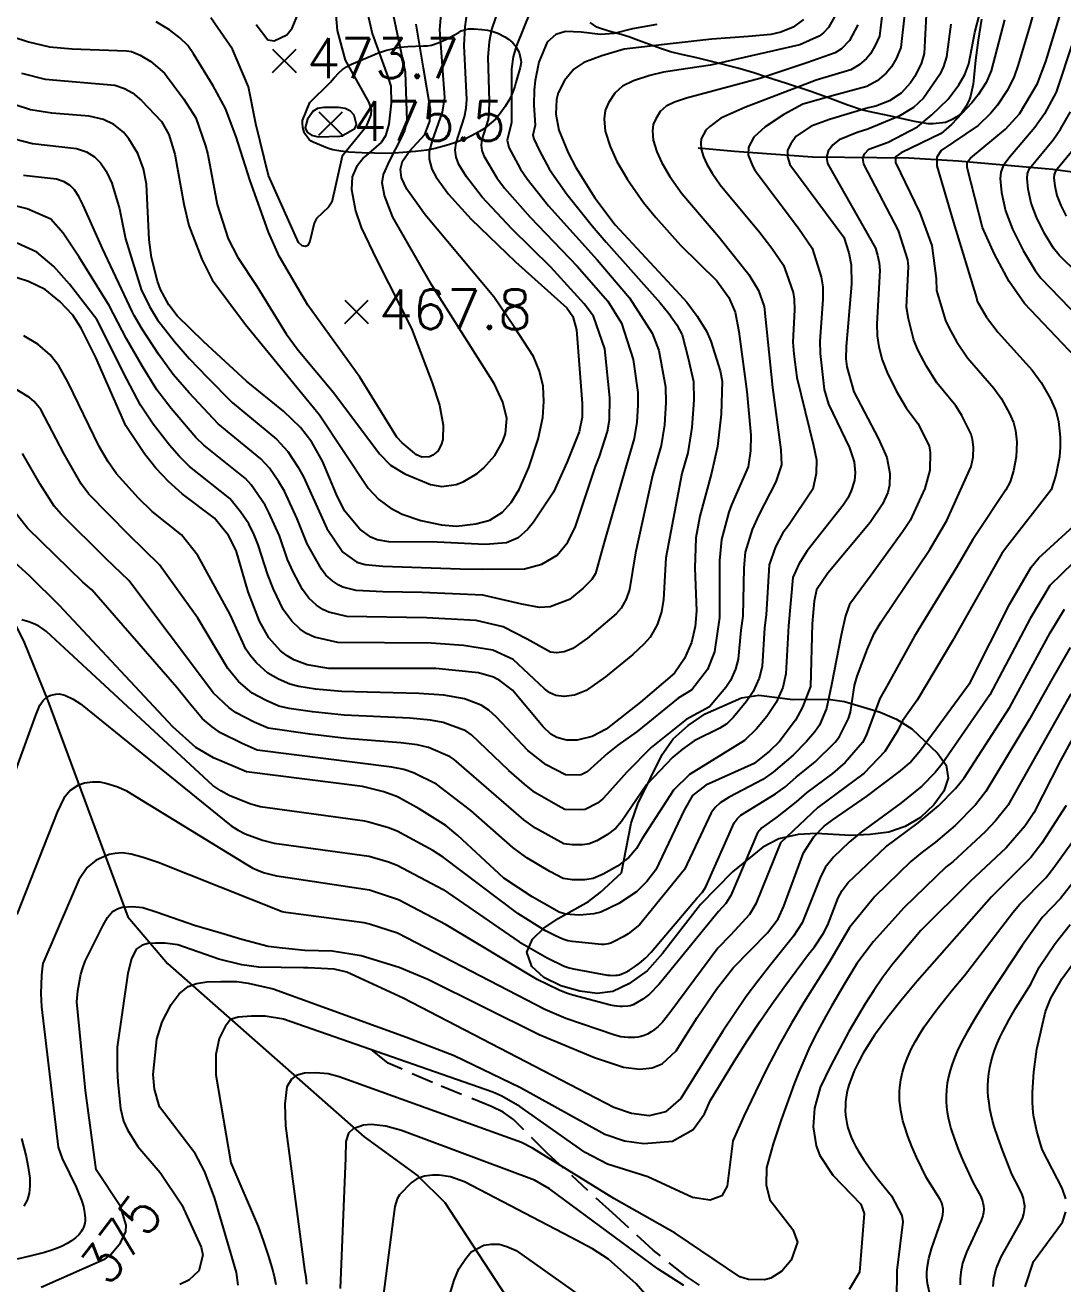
# Model space of a CAD drawing. Extents: x 197794 to 200030, y 561152 to 563931.
# Drawn here: x 199004.7 to 199239.7, y 562181.1 to 562466.2 of the extents above; entities that cross this region are included whole.
import ezdxf
from ezdxf.enums import TextEntityAlignment as Align

# ---------------------------------------------------------------- set-up
doc = ezdxf.new("R2010")
doc.units = 0
doc.linetypes.add('5M2P5', pattern=[7.5, 5, -2.5])
for name, color, linetype in [('A0023119', 1, '5M2P5'), ('E0022112', 5, 'CONTINUOUS'), ('F0017111', 30, 'CONTINUOUS'), ('F0017114', 7, 'CONTINUOUS'), ('F0017131', 7, 'CONTINUOUS'), ('F0027132', 7, 'CONTINUOUS'), ('F0027217', 7, 'CONTINUOUS'), ('G0037213', 32, 'CONTINUOUS')]:
    doc.layers.add(name, color=color, linetype=linetype)
doc.styles.add('HIST', font='romans.shx', dxfattribs={"bigfont": 'ngsw.shx'})
doc.styles.add('NGSW', font='romans.shx', dxfattribs={"bigfont": 'ngsw.shx'})

# ---------------------------------------------------------------- blocks, each defined once
blk = doc.blocks.new('F0027217')
at = {"layer": 'F0027217'}
for p, q in [((-2.652, 2.652), (2.652, -2.652)), ((-2.652, -2.652), (2.652, 2.652))]:
    blk.add_line(p, q, dxfattribs=at)

msp = doc.modelspace()

# ---------------------------------------------------------------- linework, layer by layer
at = {"layer": 'A0023119'}
msp.add_lwpolyline([(199157.391, 562180.836), (199154.438, 562182.774), (199146.934, 562188.76), (199137.69, 562197.187), (199122.92, 562210.741), (199115.279, 562218.353), (199112.957, 562219.996), (199110.47, 562221.184), (199096.945, 562226.702), (199086.903, 562231.123), (199082.958, 562234.334)], dxfattribs=at)
at = {"layer": 'E0022112', "flags": 128}
for points in [[(198913.875, 562477.915), (198940.202, 562442.13), (198947.184, 562430.965), (198970.016, 562396.135), (198977.484, 562379.091), (199004.337, 562326.732), (199009.855, 562313.134), (199027.971, 562264.219), (199036.947, 562253.645), (199081.504, 562214.42), (199093.631, 562205.582), (199099.761, 562199.563), (199119.983, 562168.593), (199143.606, 562129.369)], [(199248, 562432.01), (199237.45, 562433.45), (199216, 562435.36), (199204.8, 562436.01), (199182.99, 562436.25), (199165.31, 562437.51), (199157.11, 562438.33)]]:
    msp.add_lwpolyline(points, dxfattribs=at)
at = {"layer": 'F0017111'}
for points, elevation in [([(199236.42, 562481.17), (199232.23, 562465.99), (199229.6, 562457.17), (199228.56, 562454.28), (199227.09, 562451.34), (199224.88, 562448.03), (199223.27, 562446.12), (199220.53, 562443.43), (199212.17, 562437.77), (199211.18, 562436.24), (199211.18, 562434.27), (199214.94, 562421.48), (199220.14, 562404.43), (199220.32, 562403.69), (199222.43, 562400.05), (199225.05, 562396.54), (199232.71, 562388), (199234.78, 562385.24), (199236.88, 562381.51), (199238.1, 562378.81), (199238.7, 562376.44), (199239.08, 562372.85), (199239.09, 562370.63), (199238.91, 562368.44), (199238.13, 562364.23), (199237.07, 562360.9), (199226.7, 562347.65), (199225.87, 562346.54), (199214.71, 562326.75), (199206.71, 562313.31), (199203.41, 562308.61), (199202.31, 562306.46), (199199.38, 562301.68), (199194.73, 562296.8), (199184.21, 562288.98), (199175.72, 562281.02), (199170.17, 562267.15), (199168.71, 562264.75), (199164.44, 562260.06), (199161.548, 562257.175), (199150.72, 562242.539), (199149.068, 562240.367), (199148.081, 562239.433), (199147.233, 562238.736), (199146.447, 562238.17), (199145.662, 562237.708), (199144.878, 562237.355), (199144.147, 562237.122), (199143.474, 562236.996), (199142.783, 562236.933), (199142.028, 562236.904), (199141.233, 562236.917), (199140.431, 562236.98), (199139.577, 562237.106), (199138.257, 562237.428), (199127.175, 562241.204), (199122.426, 562243.286), (199089.049, 562260.545), (199082.73, 562262.591), (199081.501, 562262.89), (199063.761, 562265.209), (199062.9, 562265.395), (199034.837, 562276.552), (199031.441, 562277.643), (199028.712, 562278.431), (199026.711, 562278.734), (199025.135, 562278.613), (199023.74, 562278.37), (199020.768, 562277.098), (199018.767, 562275.401), (199016.887, 562272.613), (199015.007, 562268.25), (199008.745, 562253.637), (199008.554, 562252.545), (199008.401, 562250.949), (199008.259, 562246.884), (199008.459, 562243.838), (199012.224, 562212.066), (199013.092, 562209.499), (199014.782, 562206.111), (199016.238, 562203.033), (199016.892, 562201.526), (199017.455, 562200.06), (199017.899, 562198.647), (199018.192, 562197.3), (199018.273, 562196.655), (199018.306, 562196.032), (199018.286, 562195.433), (199018.209, 562194.858), (199018.094, 562194.377), (199017.935, 562193.916), (199017.733, 562193.473), (199017.489, 562193.049), (199017.205, 562192.643), (199016.883, 562192.254), (199016.128, 562191.525), (199015.235, 562190.856), (199014.217, 562190.243), (199013.084, 562189.681), (199011.848, 562189.165), (199010.52, 562188.688), (199009.113, 562188.248), (199006.103, 562187.453), (199002.91, 562186.739)], 380), ([(199113.05, 562473.17), (199110.34, 562465.2), (199109.79, 562462.41), (199109.49, 562458.91), (199109.8, 562448.93), (199109.74, 562446.55), (199109.55, 562444.78), (199108.15, 562440.23), (199107.95, 562438.98), (199108.13, 562437.76), (199108.61, 562436.54), (199111.56, 562431.6), (199113.29, 562429.28), (199119.07, 562422.64), (199129.75, 562411.57), (199136.63, 562403.64), (199139.79, 562398.65), (199142.39, 562390.42), (199143.43, 562382.99), (199143.48, 562380.11), (199143.26, 562376.22), (199142.63, 562372.54), (199140.8, 562366.34), (199135.87, 562349.32), (199133.84, 562342), (199133.07, 562340.61), (199131.07, 562338.64), (199127.99, 562336.09), (199123.58, 562334.42), (199121.15, 562334.31), (199117.15, 562335.05), (199108.32, 562337.07), (199094.59, 562337.67), (199085.68, 562337.83), (199079.64, 562338.15), (199076.64, 562338.89), (199075.74, 562339.31), (199074.37, 562340.26), (199072.78, 562341.61), (199071.83, 562342.95), (199068.59, 562348.67), (199066.35, 562354.38), (199063.43, 562360.66), (199062.17, 562362.77), (199060.03, 562365.83), (199058.11, 562367.95), (199048.4, 562375.89), (199041.84, 562382.9), (199038.24, 562387.07), (199034.93, 562391.69), (199031.19, 562397.3), (199029.41, 562400.42), (199028.97, 562401.31), (199022.2, 562415.61), (199017.88, 562425.36), (199016.9, 562427.39), (199015.92, 562428.85), (199014.89, 562429.84), (199013.53, 562430.69), (199011.85, 562431.25), (199004.36, 562432.11)], 440), ([(199119.24, 562469.58), (199115.87, 562461.34), (199115.24, 562459.01), (199114.85, 562456.26), (199114.86, 562444.13), (199113.83, 562440.11), (199114.27, 562438.48), (199116.91, 562433.56), (199118.37, 562431.38), (199123.22, 562425.25), (199134.21, 562413.04), (199141.53, 562404.41), (199146.7, 562396.4), (199148.22, 562392.47), (199149.74, 562384.23), (199149.8, 562380.68), (199149.48, 562375.62), (199148.7, 562370.94), (199146.81, 562364.17), (199142.91, 562346.65), (199141.56, 562338.37), (199140.83, 562336.18), (199139.67, 562334.1), (199138.58, 562332.87), (199132.05, 562327.33), (199128.77, 562325), (199126.8, 562324.25), (199125.04, 562324), (199123.65, 562324.19), (199118.41, 562327.15), (199112.93, 562329.89), (199106.88, 562331.32), (199095.62, 562331.94), (199077.59, 562332.25), (199073.45, 562333.22), (199072.1, 562333.85), (199070.67, 562334.82), (199068.93, 562336.39), (199067.5, 562338.4), (199065.42, 562342.36), (199064.13, 562345.17), (199062.33, 562350.54), (199059.93, 562355.82), (199059.09, 562357.47), (199055.88, 562362.06), (199054.6, 562363.47), (199045.17, 562371.06), (199043.39, 562372.81), (199037.77, 562379.36), (199034.55, 562383.57), (199031.32, 562388.84), (199027.7, 562395.16), (199023.74, 562402.68), (199016.92, 562413.64), (199013.3, 562419.02), (199010.57, 562422.24), (199005.19, 562424.58), (198993.46, 562427.4)], 435), ([(198998.789, 562287.045), (199007.124, 562309.896), (199008.061, 562312.194), (199008.784, 562313.215), (199009.721, 562314.066), (199010.573, 562314.448), (199011.68, 562314.661), (199012.446, 562314.704), (199013.681, 562314.406), (199015.596, 562313.555), (199017.257, 562312.449), (199051.356, 562284.845), (199052.973, 562283.83), (199054.538, 562283.074), (199058.473, 562281.574), (199061.087, 562280.953), (199082.621, 562277.989), (199087.027, 562276.693), (199088.926, 562275.955), (199099.391, 562270.418), (199116.585, 562258.581), (199122.911, 562254.933), (199126.764, 562253.108), (199127.89, 562252.72), (199128.858, 562252.475), (199136.594, 562251.049), (199137.079, 562251), (199137.545, 562250.979), (199138.454, 562251.007), (199138.869, 562251.05), (199139.297, 562251.133), (199139.839, 562251.309), (199140.585, 562251.643), (199141.565, 562252.188), (199142.69, 562252.905), (199143.82, 562253.728), (199145.233, 562254.972), (199146.452, 562256.205), (199156.92, 562268.529), (199158.1, 562269.84), (199158.83, 562271.04), (199165.3, 562285.54), (199165.96, 562286.46), (199166.79, 562287.23), (199174.63, 562292.08), (199176.71, 562293.61), (199179.28, 562295.88), (199183.64, 562299.32), (199188.12, 562303.78), (199189.14, 562305.09), (199191.14, 562309.13), (199191.6, 562310.61), (199192.54, 562316.64), (199193.15, 562318.72), (199195.48, 562324.92), (199196.94, 562328.43), (199198.57, 562331.02), (199209.55, 562347.41), (199213.39, 562353.99), (199218.96, 562366.25), (199219.35, 562368.35), (199219.44, 562370.56), (199219.25, 562372.35), (199218.95, 562373.54), (199216.83, 562377.8), (199215.46, 562379.97), (199211.16, 562385.17), (199208.8, 562388.93), (199206.89, 562392.51), (199205.94, 562394.82), (199204.71, 562399.67), (199204.32, 562402.29), (199204.75, 562411.54), (199204.55, 562413.02), (199202.47, 562419.65), (199194.64, 562434.71), (199194.42, 562436.02), (199194.75, 562437.01), (199195.73, 562438.1), (199200.11, 562439.65), (199206.76, 562443.16), (199210, 562445.83), (199213.73, 562449.38), (199216.17, 562452.67), (199217.5, 562454.96), (199218.39, 562457.42), (199219.76, 562464.51), (199220.86, 562468.85)], 390), ([(199000, 562441.02), (199006.35, 562439.35), (199016.34, 562438.21), (199018.58, 562437.47), (199020.39, 562436.32), (199021.76, 562435.01), (199023.06, 562433.06), (199024.38, 562430.35), (199026.11, 562424.6), (199027.48, 562417.76), (199031.02, 562406.33), (199032.86, 562402.48), (199034.69, 562399.43), (199038.54, 562394.53), (199041.93, 562390.56), (199045.92, 562386.45), (199051.63, 562380.73), (199061.62, 562372.42), (199064.18, 562369.61), (199066.49, 562366.17), (199067.78, 562363.85), (199073.04, 562352.17), (199076.63, 562346.83), (199079.83, 562344.56), (199081.68, 562344.04), (199085.71, 562343.62), (199103.26, 562343.06), (199108.2, 562343), (199117.78, 562343.06), (199121.68, 562344.11), (199125.16, 562346.11), (199127.58, 562349.07), (199129.37, 562352.65), (199133.88, 562366.25), (199134.79, 562368.51), (199136.56, 562374.15), (199137.04, 562376.81), (199137.13, 562381.75), (199135.95, 562392.88), (199133.39, 562400.23), (199131.31, 562403.06), (199123.78, 562411.33), (199114.91, 562420.02), (199108.22, 562427.18), (199104.66, 562431.83), (199102.95, 562434.59), (199102.31, 562436.23), (199102.08, 562437.84), (199102.34, 562439.52), (199104.23, 562445.43), (199104.58, 562447.34), (199104.75, 562449.35), (199104.13, 562461.55), (199104.34, 562465.81), (199104.81, 562469.07)], 445), ([(199203.9, 562469.14), (199203.03, 562461.12), (199202.01, 562458.71), (199200.9, 562456.72), (199199.68, 562455.25), (199197.67, 562453.52), (199195.28, 562452.24), (199187.72, 562450.26), (199180.84, 562448.23), (199176.52, 562445.92), (199172.27, 562443.17), (199169.74, 562440.78), (199168.54, 562438.55), (199168.47, 562436.69), (199169.48, 562434.13), (199169.91, 562433.32), (199179.83, 562420.21), (199182.94, 562415.63), (199184.97, 562409.19), (199185.33, 562406.9), (199185.32, 562404.02), (199184.68, 562394.58), (199184.7, 562391.82), (199185.64, 562383.65), (199186.61, 562380.35), (199191.41, 562370.44), (199192.42, 562367.3), (199192.67, 562364.78), (199192.5, 562363.07), (199191.72, 562360.74), (199190.97, 562359.07), (199189.98, 562357.43), (199181.82, 562347.1), (199179.9, 562344.09), (199178.54, 562341.11), (199177.54, 562330.13), (199177, 562319.25), (199176.29, 562316.15), (199174.77, 562312.75), (199172.64, 562309.61), (199170.29, 562306.78), (199167.58, 562304.15), (199165.44, 562302.83), (199155.15, 562296.51), (199151.55, 562292.91), (199144.38, 562281.86), (199143.14, 562279.72), (199141.4, 562277.71), (199138.87, 562275.72), (199135.63, 562273.87), (199133.37, 562272.92), (199131.45, 562272.65), (199128.63, 562272.64), (199126.53, 562272.92), (199123.51, 562274.47), (199118.3, 562277.61), (199115.14, 562279.92), (199105.63, 562288.32), (199097.88, 562294.3), (199092.64, 562296.88), (199090.49, 562297.58), (199087.74, 562298.12), (199057.29, 562302.02), (199053.84, 562303.49), (199048.95, 562305.9), (199047.06, 562307.23), (199044.87, 562309.11), (199041.87, 562312.69), (199039.04, 562316.17), (199019.84, 562338.29), (199017.75, 562340.06), (199005.23, 562352.27), (199000.54, 562358.2)], 405), ([(199002.02, 562463.49), (199005.46, 562462.4), (199010.23, 562461.28), (199015.34, 562460.81), (199027.64, 562460.37), (199028.78, 562460.16), (199030.78, 562459.35), (199033.19, 562457.96), (199036.31, 562455.31), (199040.66, 562449.4), (199043.38, 562445.17), (199045.58, 562438.84), (199046.06, 562436.87), (199048.21, 562425.52), (199050.7, 562417.75), (199052.86, 562413.58), (199057.18, 562407.05), (199063.81, 562396.25), (199066.54, 562392.55), (199074.59, 562382.88), (199084.95, 562369.09), (199087.47, 562366.52), (199090.72, 562364.54), (199096.48, 562362.12), (199099.06, 562361.71), (199102.3, 562362.16), (199103.93, 562362.77), (199107.08, 562364.63), (199108.53, 562365.82), (199111.04, 562368.68), (199112.88, 562371.99), (199113.47, 562373.66), (199113.82, 562377.09), (199112.92, 562380.77), (199111.02, 562384.87), (199096.78, 562407.25), (199087.96, 562422.71), (199086.06, 562427.57), (199085.58, 562430.48), (199085.87, 562432.37), (199087.26, 562435.52), (199090.04, 562440.78), (199090.72, 562442.34), (199091.19, 562444.56), (199090.81, 562455.49), (199088.12, 562468.42)], 460), ([(199198.92, 562470.03), (199198.15, 562463.67), (199197.19, 562461.52), (199196.16, 562459.69), (199195.24, 562458.59), (199193.6, 562457.15), (199191.69, 562456.05), (199183.84, 562453.71), (199167.65, 562447.49), (199162.21, 562445.1), (199159.73, 562443.2), (199158.86, 562442.39), (199157.79, 562440.44), (199157.68, 562439.47), (199157.8, 562438.09), (199158.35, 562436.34), (199159.11, 562434.65), (199160.31, 562432.61), (199162.1, 562430.02), (199171.05, 562419.22), (199173.8, 562415.62), (199176.43, 562411.78), (199177.15, 562409.93), (199178.59, 562405.59), (199178.87, 562404.11), (199178.96, 562401.73), (199178.58, 562394.37), (199178.79, 562391.67), (199179.46, 562386.4), (199183.2, 562370.97), (199183.93, 562367.71), (199183.84, 562364.63), (199183.11, 562361.09), (199177.6, 562352.86), (199176.32, 562351.2), (199174.63, 562348.02), (199173.16, 562343.96), (199172.54, 562332.6), (199172.16, 562329.65), (199171.59, 562320.92), (199170.92, 562318.25), (199169.59, 562315.25), (199167.99, 562312.89), (199165.12, 562309.47), (199163.61, 562307.98), (199162.01, 562306.98), (199156.22, 562304.07), (199153.57, 562302.19), (199151.41, 562300.43), (199145.38, 562294.11), (199139.79, 562285.85), (199138.48, 562284.34), (199136.58, 562282.85), (199134.16, 562281.46), (199132.46, 562280.75), (199131.02, 562280.55), (199128.59, 562280.54), (199126.72, 562280.75), (199120.27, 562284.35), (199117.65, 562286.17), (199101.83, 562299.88), (199100.97, 562300.46), (199096.02, 562302.57), (199093.5, 562303.18), (199089.77, 562303.68), (199077.44, 562304.62), (199069.21, 562305.58), (199059.73, 562306.98), (199056.59, 562308.35), (199052.53, 562310.41), (199050.89, 562311.6), (199047.3, 562314.99), (199046.46, 562316.06), (199028.17, 562340.4), (199022.99, 562345.39), (199012.89, 562355.39), (199011.33, 562357.27), (199008.15, 562362.2), (199004.13, 562369.13)], 410), ([(199188.38, 562468.75), (199186.66, 562465.64), (199185.48, 562464.41), (199184.52, 562463.66), (199180.1, 562461.68), (199159.93, 562457.08), (199154.74, 562456.35), (199149.3, 562455.48), (199146.14, 562454.79), (199142.49, 562453.58), (199139.95, 562452.37), (199138.21, 562450.75), (199136.81, 562448.58), (199136.08, 562446.85), (199135.86, 562444.92), (199136.09, 562442.14), (199137.2, 562438.66), (199138.71, 562435.27), (199141.13, 562431.19), (199144.7, 562426.02), (199147.55, 562422.57), (199153.12, 562416.37), (199161.35, 562408.27), (199164.07, 562404.47), (199165.52, 562401.2), (199166.34, 562396.76), (199168.12, 562383.21), (199169.06, 562373.33), (199168.96, 562369.8), (199168.42, 562366.17), (199164.66, 562357.5), (199164.09, 562355.9), (199162.4, 562349.66), (199161.95, 562344.93), (199161.92, 562332.04), (199160.79, 562324.26), (199159.22, 562320.23), (199155.69, 562315.63), (199152.58, 562313.77), (199143.31, 562306.18), (199138.94, 562303.08), (199136.64, 562301.3), (199132.01, 562297.11), (199130.64, 562296.41), (199130.16, 562296.34), (199127.08, 562296.42), (199122.68, 562298.65), (199118.58, 562301.92), (199111.42, 562309.49), (199109.73, 562311.05), (199108, 562312.21), (199104.18, 562313.63), (199099.51, 562314.4), (199093.83, 562314.8), (199076.42, 562315.25), (199070.43, 562315.77), (199066.67, 562316.39), (199064.63, 562316.91), (199062.07, 562318.07), (199059.7, 562319.43), (199057.13, 562321.74), (199055.74, 562323.33), (199054.72, 562324.88), (199051.18, 562332.68), (199043.83, 562346.07), (199040.15, 562350.72), (199033.48, 562356.06), (199030.42, 562359.07), (199025.44, 562364.52), (199023.51, 562367.27), (199021.49, 562370.76), (199014.43, 562385.22), (199012.35, 562389.05), (199010.41, 562391.47), (199007.58, 562393.89), (199004.43, 562395.79)], 420), ([(199081.85, 562470.55), (199083.26, 562464.28), (199086.84, 562454.45), (199087.51, 562452.37), (199087.61, 562448.48), (199087.08, 562443.77), (199086.34, 562441.06), (199085.37, 562439.58), (199081.44, 562436.17), (199079.73, 562434.11), (199078.75, 562431.79), (199078.61, 562428.93), (199079.52, 562424.08), (199080.84, 562420.32), (199084.32, 562412.94), (199092.17, 562397.45), (199096.92, 562385.17), (199098.55, 562380.1), (199099.38, 562375.57), (199099.29, 562372.36), (199098.95, 562371.15), (199098.17, 562369.72), (199097.07, 562368.81), (199096.25, 562368.44), (199094.51, 562368.36), (199093.37, 562368.89), (199090.08, 562371.55), (199088.91, 562372.86), (199080.54, 562386.45), (199068.73, 562402.76), (199062.26, 562413.82), (199059.81, 562419.26), (199055.58, 562431.16), (199052.49, 562440.84), (199050.08, 562447.32), (199047.29, 562452.43), (199042.86, 562459.7), (199041.53, 562461.57), (199039.74, 562463.29), (199037.39, 562465.09), (199034.36, 562466.9)], 465), ([(199074.87, 562471.05), (199075.41, 562464.96), (199077.21, 562458.21), (199082.56, 562448.64), (199083.08, 562446.95), (199083.03, 562445.85), (199081.89, 562443.02), (199076.51, 562436.49), (199074.16, 562426.04), (199073.4, 562424.97), (199070.71, 562422.41), (199070.2, 562421.29), (199069.21, 562417.21), (199068.72, 562416.29), (199068.22, 562416.05), (199067.41, 562416.19), (199066.65, 562416.97), (199059.8, 562432.09), (199056.98, 562443.82), (199055.26, 562452.19), (199051.68, 562460.73), (199048.3, 562465.59), (199046.75, 562467.82)], 470), ([(199193.27, 562466.21), (199191.41, 562462.66), (199189.54, 562460.78), (199188.1, 562459.86), (199181.72, 562457.61), (199171.08, 562454.06), (199154.48, 562449.6), (199151.74, 562448.69), (199149.84, 562447.78), (199148.54, 562446.57), (199147.49, 562444.94), (199146.94, 562443.64), (199146.77, 562442.2), (199146.94, 562440.11), (199147.77, 562437.5), (199148.91, 562434.96), (199150.72, 562431.9), (199153.4, 562428.02), (199161.82, 562418.25), (199168.6, 562409.72), (199170.78, 562406.1), (199172.05, 562402.47), (199173.98, 562384.14), (199175.86, 562369.98), (199175.95, 562366.62), (199174.68, 562362.73), (199170.82, 562355.29), (199169.36, 562351.96), (199167.78, 562346.81), (199167.44, 562343.26), (199167.23, 562332.32), (199166.78, 562329.17), (199166.19, 562322.59), (199165.55, 562320.35), (199164.4, 562317.74), (199163.34, 562316.17), (199159.65, 562311.8), (199154.4, 562308.92), (199146.45, 562302.56), (199140.93, 562297.02), (199136.43, 562291.98), (199135.56, 562290.98), (199134.3, 562289.98), (199131.55, 562288.58), (199130.59, 562288.45), (199126.9, 562288.58), (199125.39, 562289.36), (199120.16, 562292.41), (199117.81, 562294.29), (199114.26, 562297.38), (199105.78, 562305.46), (199104.48, 562306.34), (199099.39, 562308.27), (199096.5, 562308.79), (199091.8, 562309.24), (199076.93, 562309.94), (199069.82, 562310.68), (199064.54, 562311.45), (199062.18, 562311.95), (199059.33, 562313.21), (199056.12, 562314.92), (199053.05, 562317.53), (199050.59, 562320.47), (199043.8, 562331.9), (199035.16, 562343.98), (199028.23, 562350.73), (199019.17, 562359.96), (199017.42, 562362.27), (199013.47, 562369.19), (199008.24, 562379.09), (199006.78, 562380.9), (199005.71, 562381.86), (199001.5, 562384.39)], 415), ([(199226.5, 562467.35), (199223.48, 562455.85), (199222.29, 562453.15), (199220.53, 562450.35), (199219.09, 562448.56), (199214.47, 562443.69), (199212.17, 562441.61), (199203.07, 562437.23), (199201.76, 562436.35), (199201.76, 562435.04), (199207.34, 562423.65), (199210, 562416.27), (199211.02, 562408.77), (199211.08, 562406.04), (199213.13, 562399.26), (199213.91, 562397.51), (199215.61, 562394.49), (199218.1, 562390.85), (199224.08, 562383.98), (199225.81, 562381.52), (199227.61, 562378.2), (199228.52, 562376.17), (199228.98, 562374.39), (199229.26, 562371.71), (199229.13, 562368.4), (199228.55, 562365.24), (199227.76, 562362.74), (199226.79, 562360.9), (199220.05, 562350.82), (199219.27, 562349.65), (199215.6, 562343.31), (199206.1, 562327.81), (199199.48, 562315.8), (199198.28, 562313.67), (199195.18, 562305.29), (199194.3, 562303.73), (199190.37, 562299.18), (199187.52, 562296.73), (199181.74, 562292.43), (199179.29, 562290.25), (199174.99, 562286.92), (199171.5, 562284.41), (199170.51, 562283.28), (199164.5, 562269.09), (199163.4, 562267.29), (199161.72, 562265.466), (199149.351, 562250.287), (199148.245, 562248.976), (199146.061, 562246.749), (199144.572, 562245.625), (199143.295, 562244.809), (199142.374, 562244.348), (199141.709, 562244.125), (199141.155, 562244.021), (199139.998, 562243.944), (199139.368, 562243.95), (199138.734, 562243.994), (199138.083, 562244.076), (199137.292, 562244.232), (199128.732, 562246.478), (199127.279, 562246.947), (199125.656, 562247.624), (199120.691, 562250.073), (199100.038, 562262.4), (199089.243, 562268.094), (199082.675, 562270.29), (199061.735, 562273.443), (199058.681, 562274.198), (199057.299, 562274.703), (199056.32, 562275.164), (199055.243, 562275.879), (199027.721, 562292.727), (199025.505, 562293.666), (199023.021, 562294.472), (199021.745, 562294.74), (199019.999, 562294.74), (199018.187, 562294.539), (199016.642, 562294.002), (199014.897, 562292.861), (199013.487, 562291.117), (199011.942, 562287.963), (199002.867, 562264.774)], 385), ([(199147.77, 562466.29), (199142.24, 562465.3), (199138.11, 562464.29), (199135.02, 562464.03), (199130.62, 562464.56), (199127.09, 562464.74), (199124.89, 562464.03), (199122.95, 562462.27), (199121.01, 562457.77), (199120.2, 562453.61), (199120.01, 562451.53), (199119.9, 562448.07), (199120.18, 562443.48), (199119.71, 562441.24), (199119.92, 562440.43), (199121.13, 562437.82), (199123.44, 562433.48), (199127.38, 562427.87), (199133.12, 562420.69), (199136.26, 562417), (199148.54, 562403.27), (199150.47, 562400.9), (199152.26, 562398.28), (199153.5, 562396.02), (199154.88, 562390.75), (199156.04, 562385.47), (199156.13, 562381.25), (199155.7, 562375.02), (199154.77, 562369.33), (199153.44, 562364.63), (199149.81, 562345.54), (199149.26, 562336.13), (199148.79, 562333.28), (199147.82, 562330.37), (199146.28, 562327.6), (199144.82, 562325.95), (199142.29, 562323.64), (199136.12, 562318.56), (199131.74, 562315.46), (199129.11, 562314.46), (199126.77, 562314.12), (199124.91, 562314.38), (199123.5, 562314.93), (199122.29, 562315.88), (199115.25, 562322.51), (199110.61, 562324.62), (199103.99, 562325.67), (199096.65, 562326.21), (199075.55, 562326.36), (199070.26, 562327.55), (199068.45, 562328.39), (199066.98, 562329.38), (199065.07, 562331.17), (199063.18, 562333.85), (199060.97, 562338.44), (199059.68, 562341.68), (199057.5, 562348.51), (199056.56, 562350.73), (199055.36, 562353.21), (199053.51, 562355.96), (199051.09, 562359), (199041.95, 562366.23), (199039.57, 562368.57), (199037.38, 562371.08), (199033.69, 562375.81), (199030.86, 562380.07), (199027.71, 562386), (199020.94, 562399.5), (199014.77, 562407.49), (199011.25, 562411.49), (199007.34, 562414.72), (199002.94, 562416.77)], 430), ([(199003.88, 562455.28), (199009.28, 562453.94), (199025.05, 562452.58), (199027.2, 562451.79), (199029, 562450.82), (199031.1, 562449.06), (199035.56, 562444.37), (199037.23, 562441.42), (199038.6, 562436.98), (199040.62, 562425.59), (199041.8, 562420.8), (199044.72, 562413.2), (199047.07, 562408.46), (199054.63, 562398.39), (199071.4, 562377.95), (199082.39, 562361.29), (199084.79, 562358.78), (199087.4, 562356.86), (199090.06, 562355.4), (199094.35, 562354.01), (199098.99, 562353), (199102.37, 562352.74), (199106.77, 562353.26), (199109.95, 562354.08), (199112.78, 562355.86), (199114.77, 562358.07), (199116.61, 562361.03), (199118.75, 562365.96), (199120.86, 562372.43), (199121.93, 562377.34), (199122.2, 562380.9), (199121.98, 562384.44), (199121.2, 562387.82), (199119.8, 562391.11), (199115.47, 562397.88), (199110.82, 562404.63), (199095.3, 562423.24), (199091.13, 562428.99), (199089.92, 562431.61), (199089.71, 562433.53), (199090.18, 562435.34), (199091.78, 562437.6), (199095.2, 562441.42), (199096.37, 562444.4), (199096.52, 562447.07), (199094.9, 562456.38), (199093.28, 562466.4)], 455), ([(199214.31, 562466.38), (199213.31, 562458.99), (199212.7, 562456.77), (199211.82, 562455), (199208.12, 562449.63), (199205.89, 562447.49), (199202.64, 562445.54), (199195.56, 562442.57), (199193.1, 562441.83), (199189.05, 562440.18), (199187.63, 562439.09), (199186.53, 562437.66), (199186.2, 562436.24), (199186.42, 562434.82), (199197.26, 562415.68), (199197.75, 562414.05), (199198.12, 562412.34), (199198.27, 562410.62), (199197.55, 562398.54), (199197.66, 562395.82), (199198.05, 562393.35), (199198.76, 562390.39), (199199.87, 562387.52), (199201.98, 562383.37), (199204.21, 562379.48), (199206.83, 562375.95), (199209.38, 562370.9), (199209.62, 562369.41), (199209.54, 562365.38), (199208.41, 562361.21), (199205.08, 562353.97), (199203.49, 562351.51), (199196.25, 562341.58), (199191.38, 562334.97), (199190.5, 562332.43), (199189.52, 562328.04), (199187.28, 562316.76), (199186.2, 562311.45), (199184.55, 562307.68), (199183.5, 562306.17), (199181.65, 562303.95), (199178.63, 562300.87), (199174.12, 562296.97), (199171.75, 562295.37), (199164.13, 562291.33), (199162.07, 562290.06), (199160.97, 562289.02), (199160.09, 562287.8), (199154.023, 562274.984), (199143.855, 562262.465), (199141.243, 562260.405), (199140.136, 562259.711), (199138.107, 562258.624), (199137.361, 562258.316), (199136.757, 562258.14), (199136.253, 562258.05), (199135.843, 562258.011), (199135.507, 562258), (199135.191, 562258.008), (199128.57, 562258.638), (199127.579, 562258.84), (199126.434, 562259.21), (199124.814, 562259.93), (199122.564, 562261.107), (199116.264, 562264.977), (199099.396, 562277.756), (199097.008, 562279.238), (199088.939, 562283.619), (199087.029, 562284.394), (199082.566, 562285.688), (199081.661, 562285.9), (199057.921, 562289.123), (199055.601, 562289.799), (199050.937, 562291.75), (199049.033, 562292.748), (199047.22, 562293.976), (199009.555, 562328.837), (199008.517, 562329.593), (199007.784, 562330.029), (199007.052, 562330.408), (199006.301, 562330.747), (199005.531, 562331.044), (199004.743, 562331.29), (199003.942, 562331.46)], 395), ([(199241.98, 562462.38), (199238.15, 562450.97), (199235.54, 562446.07), (199233.37, 562442.96), (199227.42, 562436.02), (199226.19, 562434.33), (199225.61, 562432.83), (199225.48, 562431.41), (199225.8, 562428.23), (199226.67, 562424.13), (199228.29, 562419.98), (199230.7, 562415.11), (199233.42, 562410.62), (199234.73, 562408.89), (199247.68, 562395.41)], 370), ([(199247.35, 562405.68), (199238.89, 562414.04), (199237.59, 562415.63), (199235.55, 562418.99), (199233.74, 562422.65), (199232.5, 562425.84), (199231.82, 562429), (199231.58, 562431.45), (199231.68, 562432.59), (199232.11, 562433.71), (199237.52, 562440.21), (199239.19, 562442.62), (199241.42, 562446.53)], 365), ([(199241.66, 562437.46), (199238.04, 562433.09), (199237.75, 562432.35), (199237.68, 562431.5), (199237.84, 562429.76), (199238.33, 562427.55), (199239.2, 562425.31), (199240.4, 562422.88)], 360), ([(199242.04, 562344.41), (199236.75, 562339.25), (199232.26, 562331.82), (199223.17, 562314.54), (199212.38, 562298.86), (199210.78, 562296.92), (199207.73, 562293.8), (199203.02, 562289.99), (199194.01, 562283.42), (199191.32, 562281.12), (199187.78, 562277.78), (199185.89, 562275.39), (199184.75, 562273.11), (199180.66, 562262.87), (199178.72, 562259.83), (199173.254, 562253.091), (199170.592, 562249.671), (199168.014, 562246.19), (199165.307, 562242.292), (199162.702, 562238.321), (199157.662, 562230.258), (199153.191, 562223.135), (199149.741, 562220.107), (199146.047, 562219.197), (199141.994, 562219.693), (199138.042, 562221.086), (199090.325, 562245.843), (199077.597, 562251.685), (199074.661, 562252.415), (199068.842, 562252.724), (199067.784, 562252.729), (199057.637, 562252.847), (199053.789, 562253.404), (199048.547, 562254.63), (199039.289, 562257.918), (199036.333, 562258.309), (199034.214, 562258.309), (199032.597, 562258.197), (199031.202, 562257.863), (199029.864, 562256.915), (199028.804, 562254.742), (199027.968, 562251.454), (199025.563, 562234.703), (199025.563, 562232.129), (199025.563, 562229.763), (199025.702, 562226.772), (199026.329, 562220.859), (199026.955, 562217.937), (199027.93, 562215.989), (199030.24, 562212.229), (199035.319, 562206.363), (199040.166, 562199.043), (199044.586, 562189.427), (199044.92, 562187.65), (199044.072, 562184.103), (199041.78, 562181.989), (199039.774, 562180.953)], 370), ([(199052.982, 562180.862), (199052.55, 562183.713), (199047.603, 562200.674), (199045.298, 562206.674), (199043.257, 562210.653), (199035.142, 562221.208), (199034.013, 562225.216), (199033.728, 562228.576), (199034.542, 562236.572), (199035.727, 562240.464), (199037.759, 562244.412), (199039.565, 562246.781), (199041.597, 562248.474), (199043.517, 562249.151), (199045.887, 562249.489), (199049.048, 562249.602), (199052.661, 562249.602), (199055.201, 562249.207), (199060.845, 562247.966), (199091.071, 562237.005), (199101.856, 562232.822), (199116.886, 562225.627), (199135.998, 562214.999), (199140.457, 562213.49), (199144.79, 562212.877), (199151.326, 562213.434), (199156.014, 562216.122), (199158.562, 562219.658), (199159.793, 562222.575), (199165.363, 562231.654), (199168.215, 562236.148), (199171.147, 562240.588), (199173.806, 562244.439), (199176.528, 562248.249), (199182.074, 562255.798), (199183.43, 562257.45), (199185.47, 562260.53), (199186.44, 562262.46), (199188.83, 562268.53), (199189.69, 562270.24), (199191.11, 562272.03), (199199.64, 562280.09), (199206.95, 562285.56), (199211.5, 562289.36), (199215.35, 562293.28), (199217.32, 562295.73), (199227.67, 562311.75), (199236.81, 562328.53), (199240.09, 562333.9)], 365), ([(199241.36, 562325.25), (199236.93, 562317.61), (199232.17, 562308.97), (199222.27, 562292.6), (199219.91, 562289.64), (199215.27, 562284.93), (199210.87, 562281.13), (199207.83, 562278.92), (199205.27, 562276.75), (199197.1, 562268.86), (199191.36, 562261.84), (199186.831, 562254.061), (199181.059, 562244.855), (199178.271, 562240.2), (199175.599, 562235.481), (199174.16, 562232.793), (199172.765, 562230.082), (199170.078, 562224.603), (199167.49, 562219.07), (199164.951, 562213.511), (199163.649, 562203.24), (199162.45, 562201.086), (199159.827, 562200.106), (199155.796, 562200.681), (199145.714, 562205.337), (199136.586, 562208.21), (199131.52, 562210.888), (199116.759, 562221.267), (199112.685, 562223.632), (199110.612, 562224.514), (199063.248, 562241.06), (199059.038, 562241.774), (199055.94, 562241.774), (199052.922, 562241.536), (199051.254, 562240.98), (199049.983, 562239.393), (199048.632, 562236.694), (199047.917, 562233.042), (199047.917, 562228.438), (199051.303, 562208.519), (199057.468, 562194.133), (199058.688, 562190.693), (199059.825, 562187.317), (199060.795, 562184.067), (199061.192, 562182.509), (199061.516, 562181.007)], 360), ([(199241.51, 562314.74), (199227.21, 562289.47), (199224.47, 562286), (199222.13, 562283.47), (199214.8, 562276.7), (199213.28, 562275.59), (199203.76, 562266.36), (199196.83, 562258.68), (199193.06, 562253.69), (199190.17, 562248.93), (199187.349, 562244.138), (199185.987, 562241.72), (199184.668, 562239.281), (199183.401, 562236.819), (199182.195, 562234.327), (199181.017, 562231.718), (199179.905, 562229.079), (199178.848, 562226.413), (199177.838, 562223.726), (199175.92, 562218.304), (199174.076, 562212.847), (199172.549, 562207.399), (199172.519, 562203.518), (199173.358, 562200.191), (199178.512, 562193.449), (199179.623, 562190.552), (199178.167, 562186.525), (199176.088, 562184.013), (199173.598, 562182.391), (199172.164, 562182.009), (199168.516, 562182.143), (199166.561, 562182.693), (199151.899, 562192.576), (199138.027, 562200.459), (199119.612, 562211.853), (199117.093, 562213.117), (199075.814, 562228.018), (199073.351, 562228.653), (199070.571, 562228.891), (199067.949, 562228.811), (199066.122, 562228.335), (199065.01, 562227.462), (199063.978, 562225.715), (199063.501, 562221.905), (199063.66, 562216.904), (199067.967, 562184.357), (199068.259, 562182.697), (199068.445, 562181.036)], 355), ([(199210.458, 562174.785), (199209.062, 562181.175), (199208.967, 562181.891), (199208.914, 562182.72), (199208.912, 562183.76), (199209.019, 562185.113), (199209.321, 562186.867), (199209.909, 562189.086), (199212.275, 562195.807), (199212.521, 562196.801), (199212.581, 562197.502), (199212.555, 562198.165), (199212.453, 562198.822), (199212.273, 562199.468), (199211.939, 562200.217), (199208.807, 562205.105), (199206.563, 562209.844), (199205.53, 562212.206), (199204.603, 562214.558), (199203.817, 562216.897), (199203.489, 562218.061), (199203.209, 562219.22), (199202.983, 562220.374), (199202.813, 562221.524), (199202.706, 562222.668), (199202.666, 562223.805), (199202.683, 562224.694), (199202.742, 562225.578), (199202.981, 562227.336), (199203.374, 562229.08), (199203.908, 562230.811), (199204.572, 562232.531), (199205.357, 562234.24), (199206.251, 562235.938), (199207.243, 562237.628), (199208.322, 562239.31), (199209.477, 562240.986), (199210.698, 562242.655), (199211.973, 562244.319), (199214.644, 562247.637), (199217.402, 562250.947), (199228.34, 562265.23), (199229.91, 562267.13), (199235.8, 562273.06), (199237.67, 562275.45), (199249.9, 562292.43)], 340), ([(199240.43, 562289.47), (199234.91, 562280.89), (199232.41, 562277.71), (199223.53, 562268.75), (199206.69, 562249.65), (199203.308, 562245.565), (199200.059, 562241.487), (199198.526, 562239.452), (199197.075, 562237.421), (199195.724, 562235.394), (199194.488, 562233.373), (199193.385, 562231.358), (199192.431, 562229.349), (199191.643, 562227.349), (199191.316, 562226.351), (199191.036, 562225.356), (199190.807, 562224.364), (199190.629, 562223.373), (199190.504, 562222.386), (199190.436, 562221.4), (199190.426, 562220.418), (199190.475, 562219.438), (199190.587, 562218.461), (199190.763, 562217.487), (199191.025, 562216.443), (199191.358, 562215.403), (199191.758, 562214.366), (199192.221, 562213.332), (199192.741, 562212.3), (199193.313, 562211.271), (199194.597, 562209.219), (199196.034, 562207.174), (199197.585, 562205.134), (199200.879, 562201.064), (199203.254, 562196.597), (199203.442, 562195.158), (199202.063, 562184.145), (199202.009, 562177.499)], 345), ([(199255.4, 562289.08), (199239.18, 562268.41), (199234.99, 562264.09), (199230.45, 562257.73), (199223.19, 562246.639), (199221.361, 562243.792), (199219.588, 562240.942), (199217.928, 562238.087), (199217.157, 562236.656), (199216.435, 562235.222), (199215.769, 562233.786), (199215.166, 562232.346), (199214.634, 562230.903), (199214.178, 562229.456), (199213.807, 562228.004), (199213.526, 562226.548), (199213.344, 562225.086), (199213.267, 562223.62), (199213.285, 562222.412), (199213.375, 562221.201), (199213.53, 562219.986), (199213.746, 562218.769), (199214.02, 562217.548), (199214.345, 562216.325), (199215.131, 562213.871), (199216.069, 562211.409), (199217.12, 562208.942), (199219.41, 562203.997), (199221.057, 562201.08), (199221.379, 562200.305), (199221.604, 562199.562), (199221.738, 562198.813), (199221.782, 562198.057), (199221.735, 562197.302), (199221.588, 562196.528), (199221.22, 562195.497), (199217.873, 562188.321), (199217, 562185.807), (199216.555, 562183.787), (199216.41, 562182.199), (199216.449, 562180.888)], 335), ([(199223.9, 562180.514), (199224.066, 562182.272), (199224.625, 562184.5), (199225.743, 562187.254), (199230.118, 562195.033), (199230.641, 562196.162), (199230.888, 562197.02), (199231.017, 562197.867), (199231.042, 562198.725), (199230.96, 562199.582), (199230.772, 562200.436), (199230.471, 562201.33), (199229.863, 562202.663), (199228.165, 562205.98), (199225.999, 562211.389), (199225.018, 562214.085), (199224.158, 562216.77), (199223.787, 562218.108), (199223.461, 562219.441), (199223.186, 562220.771), (199222.967, 562222.095), (199222.809, 562223.414), (199222.717, 562224.728), (199222.697, 562226.035), (199222.752, 562227.336), (199222.9, 562228.729), (199223.137, 562230.114), (199223.456, 562231.492), (199223.852, 562232.863), (199224.318, 562234.228), (199224.849, 562235.588), (199225.439, 562236.942), (199226.081, 562238.292), (199227.502, 562240.981), (199229.064, 562243.657), (199232.424, 562248.989), (199234.36, 562252.88), (199237.94, 562258.2), (199241.32, 562262.5)], 330), ([(199003.913, 562214.059), (199004.946, 562209.956), (199005.361, 562207.96), (199005.656, 562206.03), (199005.746, 562205.097), (199005.79, 562204.188), (199005.784, 562203.307), (199005.723, 562202.456), (199005.601, 562201.638), (199005.414, 562200.855), (199005.156, 562200.112), (199004.823, 562199.409), (199004.412, 562198.751)], 385), ([(199149.929, 562173.24), (199143.063, 562181.162), (199136.79, 562186.695), (199133.184, 562189.09), (199128.198, 562191.72), (199104.229, 562204.26), (199101.068, 562205.352), (199098.481, 562205.754), (199096.987, 562205.754), (199095.148, 562205.524), (199093.424, 562204.95), (199092.102, 562204.031), (199089.515, 562201.274), (199088.958, 562200.356), (199088.412, 562198.64), (199088.136, 562196.392), (199084.688, 562169.526)], 345), ([(199100.672, 562178), (199101.836, 562181.953), (199102.941, 562184.569), (199104.512, 562186.894), (199105.733, 562188.347), (199108.584, 562189.859), (199110.212, 562190.091), (199112.074, 562190.091), (199113.761, 562189.626), (199115.913, 562188.696), (199151.485, 562163.5)], 340)]:
    msp.add_lwpolyline(points, dxfattribs=dict(at, elevation=elevation))
at = {"layer": 'F0017114'}
for points, elevation in [([(199099.23, 562473.33), (199098.55, 562465.08), (199099.7, 562449.78), (199099.13, 562446.48), (199096.85, 562440.03), (199096.22, 562437.58), (199096.18, 562435.84), (199096.8, 562433.54), (199097.78, 562431.76), (199100.56, 562427.91), (199105.73, 562422.26), (199115.78, 562412.56), (199127.37, 562402.17), (199128.73, 562400.17), (199129.54, 562397.2), (199130.82, 562380.52), (199130.82, 562377.41), (199130.15, 562374.1), (199127.43, 562367.26), (199124.36, 562360.43), (199119.86, 562353.63), (199118.58, 562352.05), (199116.32, 562350.07), (199113.7, 562348.92), (199108.85, 562348.54), (199098.03, 562349.12), (199087.04, 562349.16), (199084.44, 562349.64), (199083.02, 562350.23), (199080.49, 562352.05), (199077.07, 562356.19), (199075.21, 562359.85), (199072.03, 562367.46), (199069.61, 562371.7), (199067.06, 562375.06), (199063.2, 562378.74), (199054.85, 562385.56), (199045.15, 562394.43), (199039.15, 562400.31), (199037.23, 562402.83), (199035.39, 562406.26), (199034.66, 562408.16), (199033.33, 562413.54), (199032.8, 562417.53), (199032.19, 562430.13), (199031.51, 562433.63), (199030.23, 562437.06), (199028.23, 562440.41), (199026.97, 562441.94), (199024.8, 562443.69), (199022.45, 562444.79), (199019.2, 562445.55), (199010.79, 562446.2), (199005.9, 562447), (198998.71, 562449.32)], 450), ([(199208.71, 562468.51), (199208.25, 562459.77), (199207.57, 562457.39), (199206.11, 562454.42), (199205.19, 562453.07), (199203.04, 562450.76), (199200.41, 562449.02), (199197.33, 562447.85), (199195.57, 562447.47), (199186.86, 562444.78), (199182.7, 562443.25), (199179.19, 562440.95), (199178.09, 562439.31), (199177.33, 562437.88), (199177.33, 562436.35), (199177.87, 562434.6), (199190.08, 562418.18), (199191.22, 562414.61), (199191.73, 562411.85), (199191.85, 562407.53), (199190.65, 562393.37), (199190.58, 562390.57), (199190.79, 562388.75), (199192.35, 562383.16), (199197.97, 562372.46), (199199.8, 562368.26), (199200.49, 562364.6), (199200.43, 562361.97), (199200.07, 562360.33), (199198.82, 562357.65), (199196.06, 562353.57), (199186.44, 562342.04), (199183.92, 562338.26), (199183.38, 562335.7), (199182.93, 562330.62), (199182.58, 562316.4), (199180.75, 562311.71), (199179.15, 562308.81), (199175.42, 562303.86), (199173.28, 562301.73), (199169.81, 562298.93), (199158.86, 562294.05), (199155.84, 562291.71), (199153.92, 562288.4), (199147.49, 562274.92), (199145.5, 562272.25), (199143.13, 562269.9), (199139.18, 562267.27), (199135.04, 562265.27), (199133.52, 562264.9), (199130.23, 562264.59), (199127.09, 562264.88), (199125.62, 562265.3), (199119.52, 562268.75), (199113.14, 562273), (199102.66, 562282.68), (199099.98, 562284.89), (199093.94, 562288.71), (199089.04, 562291.38), (199085.92, 562292.56), (199081.14, 562293.72), (199054.84, 562297.05), (199047.36, 562300.21), (199043.37, 562302.56), (199038.2, 562307.24), (199012.5, 562334.72), (199005.7, 562341.49), (199001.55, 562345.25)], 400), ([(199057.06, 562466.3), (199059.67, 562462.86), (199061.1, 562462.61), (199063.95, 562463.97), (199065.17, 562465.44), (199066.6, 562468.97)], 475), ([(199242.44, 562391.02), (199231, 562403.1), (199227.5, 562408.13), (199224.2, 562414.32), (199221.48, 562420.31), (199218.01, 562433.94), (199218.01, 562435.15), (199218.77, 562436.02), (199226.72, 562442.64), (199229.85, 562446.11), (199233.91, 562452.94), (199235.84, 562457.91), (199239.74, 562470.79)], 375), ([(199180.93, 562467.47), (199178.61, 562465.72), (199175.82, 562464.54), (199173.58, 562464.03), (199168.49, 562463.6), (199160.18, 562463.01), (199151.46, 562462.04), (199140.33, 562460.72), (199135.28, 562459.24), (199131.19, 562457.69), (199128.94, 562456.21), (199126.85, 562453.64), (199125.44, 562450.8), (199125.02, 562449.31), (199124.89, 562445.97), (199125.58, 562442.37), (199127.66, 562437.26), (199129.38, 562433.89), (199133.69, 562427.07), (199138.32, 562420.96), (199152.07, 562406.16), (199154.51, 562403.42), (199156.9, 562400.24), (199158.98, 562396.87), (199160, 562394.58), (199162.12, 562387.87), (199162.57, 562385.54), (199162.34, 562378.1), (199161.51, 562370.76), (199160.16, 562364.69), (199157.48, 562354.98), (199156.56, 562350.04), (199156.35, 562343.16), (199156.77, 562333.5), (199156.46, 562330.01), (199155.59, 562326.38), (199154.04, 562322.73), (199151.72, 562319.45), (199144.07, 562312.84), (199136.29, 562306.74), (199133.13, 562305.1), (199129.73, 562304.24), (199127.27, 562304.25), (199125.08, 562304.88), (199123.75, 562305.63), (199122.03, 562307.27), (199115.09, 562315.58), (199112.26, 562317.69), (199110.77, 562318.49), (199107.36, 562319.53), (199097.68, 562320.48), (199073.51, 562320.46), (199068.56, 562321.28), (199065.58, 562322.47), (199064.04, 562323.38), (199062.53, 562324.51), (199059.9, 562327.39), (199057.79, 562331.2), (199055.24, 562337.83), (199052.54, 562347.23), (199050.8, 562350.59), (199047.57, 562354.52), (199040.27, 562360), (199037.17, 562362.79), (199034.32, 562365.84), (199031.72, 562369.09), (199027.5, 562375.44), (199020.7, 562390.88), (199017.42, 562397.57), (199015.5, 562400.46), (199012.57, 562403.61), (199009.22, 562406.27), (199005.51, 562408.12), (198998.4, 562410.37)], 425), ([(199008.382, 562180.419), (199022.856, 562186.804), (199024.151, 562187.781), (199026.292, 562190.404), (199027.519, 562193.003), (199027.613, 562194.39), (199026.318, 562198.641), (199020.823, 562206.957), (199018.36, 562224.901), (199016.455, 562245.011), (199016.633, 562247.499), (199017.345, 562251.24), (199017.787, 562252.69), (199018.323, 562254.204), (199022.337, 562262.167), (199023.347, 562264.122), (199024.483, 562265.446), (199025.777, 562266.108), (199026.723, 562266.424), (199029.058, 562266.613), (199031.362, 562266.329), (199034.581, 562265.32), (199043.101, 562262.324), (199049.001, 562260.59), (199053.766, 562259.171), (199059.713, 562257.621), (199062.963, 562257.211), (199068.046, 562256.724), (199074.204, 562256.512), (199080.777, 562255.505), (199089.377, 562252.881), (199095.922, 562250.156), (199121.098, 562237.565), (199133.655, 562232.353), (199140.205, 562230.165), (199143.901, 562229.742), (199146.713, 562230.046), (199148.929, 562230.982), (199152.1, 562233.93), (199156.858, 562241.418), (199161.265, 562247.881), (199165.03, 562252.72), (199172.83, 562260.63), (199175.19, 562263.8), (199176.49, 562266.63), (199180.93, 562278.76), (199183.27, 562282.33), (199185.66, 562284.74), (199187.68, 562286.3), (199195.25, 562291.49), (199202.92, 562297.34), (199205.01, 562299.13), (199207.44, 562301.99), (199218.67, 562317.32), (199227.71, 562335.11), (199232.48, 562343.43), (199234.24, 562345.52), (199242.13, 562352.67)], 375), ([(199243.2, 562307.11), (199239.14, 562299.68), (199233.11, 562287.8), (199231.18, 562284.87), (199226.88, 562279.85), (199218.73, 562272.27), (199207.515, 562261.163), (199203.12, 562255.947), (199200.996, 562253.287), (199198.958, 562250.565), (199196.908, 562247.584), (199194.956, 562244.532), (199191.218, 562238.31), (199187.076, 562230.44), (199184.745, 562225.59), (199183.478, 562220.901), (199183.187, 562216.7), (199183.844, 562212.401), (199184.646, 562210.213), (199187.638, 562205.762), (199193.911, 562199.184), (199194.683, 562197.083), (199193.674, 562183.743), (199191.29, 562179.861)], 350), ([(199240.386, 562200.391), (199239.518, 562202.836), (199235.027, 562211.559), (199234.394, 562213.631), (199233.809, 562215.709), (199233.322, 562217.797), (199233.13, 562218.848), (199232.981, 562219.903), (199232.873, 562221.042), (199232.814, 562222.187), (199232.815, 562224.491), (199232.93, 562226.807), (199233.1, 562229.13), (199233.78, 562234.26), (199235.77, 562242.8), (199237, 562245.82), (199239.54, 562250.25), (199245.94, 562259.11)], 325), ([(199153.833, 562180.782), (199147.972, 562184.517), (199123.481, 562202.672), (199120.032, 562204.601), (199089.962, 562215.858), (199086.387, 562216.811), (199083.051, 562217.208), (199081.303, 562217.049), (199078.999, 562216.255), (199077.967, 562215.223), (199077.331, 562213.397), (199077.252, 562209.666), (199076.084, 562180.085)], 350), ([(199231.184, 562180.481), (199233.065, 562186.204), (199239.584, 562195.108), (199240.397, 562197.464)], 325)]:
    msp.add_lwpolyline(points, dxfattribs=dict(at, elevation=elevation))
at = {"layer": 'F0017114', "elevation": 475, "flags": 128}
msp.add_lwpolyline([(199077.27, 562441.57), (199079.4, 562442.74), (199079.78, 562443.65), (199079.22, 562445.81), (199078.39, 562446.67), (199077.16, 562447.25), (199075.7, 562447.53), (199072.38, 562447.5), (199070.93, 562447.29), (199069.94, 562446.71), (199068.66, 562444.88), (199068.14, 562442.9), (199068.56, 562441.93), (199069.56, 562441.22), (199071.09, 562440.84), (199075.94, 562441), (199076.63, 562441.13)], close=True, dxfattribs=at)
at = {"layer": 'G0037213', "flags": 128}
msp.add_lwpolyline([(199221.257, 562467.523), (199220.515, 562462.73), (199219.938, 562458.214), (199219.544, 562454.271), (199219.35, 562452.801), (199218.76, 562450.05), (199218.578, 562449.395), (199217.799, 562447.783), (199216.831, 562446.396), (199216.023, 562445.658), (199214.613, 562444.789), (199213.609, 562444.305), (199213.078, 562444.128), (199210.298, 562443.832), (199209.165, 562443.819), (199206.095, 562444.355), (199200.735, 562445.516), (199195.652, 562446.636), (199194.129, 562447.001), (199190.989, 562448.039), (199186.419, 562449.79), (199182.623, 562451.153), (199177.304, 562452.898), (199172.357, 562454.478), (199169.736, 562455.345), (199166.07, 562456.406), (199160.468, 562457.832), (199156.82, 562458.74), (199153.313, 562459.512), (199150.863, 562460.148), (199148.555, 562460.856), (199143.567, 562462.702), (199141.4, 562463.527), (199139.151, 562464.205), (199136.86, 562464.771), (199134.765, 562465.443), (199134.156, 562465.714), (199132.639, 562466.776)], dxfattribs=at)
for points in [[(199073.758, 562453.208), (199074.667, 562454.194), (199075.794, 562455.41), (199076.573, 562456.137), (199077.458, 562456.727), (199078.615, 562457.347), (199083.301, 562459.291), (199084.487, 562459.799), (199086.293, 562460.39), (199088.211, 562460.887), (199089.634, 562461.159), (199091.381, 562461.348), (199094.893, 562461.462), (199095.773, 562461.462), (199096.758, 562461.639), (199098.269, 562462.159), (199099.975, 562462.945), (199102.89, 562464.516), (199103.48, 562464.859), (199104.425, 562465.208), (199105.121, 562465.32), (199106.39, 562465.332), (199108.149, 562465.203), (199109.43, 562465.015), (199110.629, 562464.738), (199111.78, 562464.319), (199113.368, 562463.475), (199114.135, 562462.992), (199115.127, 562462.142), (199115.712, 562461.546), (199116.397, 562460.283), (199116.669, 562459.634), (199116.971, 562458.235), (199117.042, 562457.739), (199116.829, 562456.6), (199115.863, 562453.2), (199115.627, 562452.261), (199114.902, 562450.461), (199114.229, 562449.114), (199113.38, 562447.751), (199112.017, 562445.843), (199111.203, 562444.899), (199110.27, 562444.001), (199108.754, 562442.773), (199107.627, 562442.046), (199105.803, 562441.084), (199104.564, 562440.505), (199102.002, 562439.536), (199100.078, 562438.892), (199097.54, 562438.241), (199095.669, 562437.851), (199093.137, 562437.52), (199089.277, 562437.235), (199086.691, 562437.122), (199080.954, 562437.249), (199078.026, 562437.39), (199076.214, 562437.596), (199074.354, 562437.955), (199073.156, 562438.274), (199069.968, 562439.654), (199069.46, 562439.907), (199069.065, 562440.261), (199068.137, 562441.501), (199067.872, 562441.943), (199067.612, 562442.958), (199067.499, 562444.003), (199067.517, 562444.54), (199069.168, 562448.631)], [(199139.73, 562274.23), (199141.97, 562285.43), (199143.48, 562289.83), (199148.98, 562301), (199151.43, 562304.53), (199154.88, 562307.58), (199158.66, 562310.18), (199166.9, 562313.83), (199170.82, 562314.44), (199178.58, 562313.46), (199186.54, 562313.51), (199190.27, 562313.03), (199198.33, 562310.56), (199202.05, 562308.97), (199205.48, 562306.78), (199211.31, 562301.29), (199213.26, 562298.55), (199213.74, 562295.64), (199212.76, 562292.68), (199210.5, 562289.58), (199207.46, 562286.73), (199203.99, 562284.68), (199200.25, 562283.45), (199196.09, 562282.86), (199191.62, 562282.68), (199183.81, 562283.14), (199179.77, 562282.89), (199175.37, 562281.9), (199171.76, 562280.03), (199164.9, 562274.4), (199157.66, 562267.04), (199149.02, 562255.94), (199145.59, 562252.01), (199141.45, 562249.06), (199137.77, 562247.31), (199134.27, 562246.9), (199130.34, 562247.44), (199126.04, 562248.64), (199122.19, 562250.48), (199119.46, 562252.97), (199118.31, 562256.22), (199119.57, 562259.22), (199122.19, 562261.66), (199125.43, 562263.87), (199132.28, 562267.73), (199134.89, 562269.78)]]:
    msp.add_lwpolyline(points, close=True, dxfattribs=at)

# ---------------------------------------------------------------- block references
at = {"layer": 'F0027217'}
for p in [(199063.41, 562458.08, 473.72), (199073.91, 562443.87, 475.46), (199079.77, 562401.22, 467.77)]:
    msp.add_blockref('F0027217', p, dxfattribs=at)

# ---------------------------------------------------------------- texts
at = {"layer": 'F0017131', "style": 'HIST', "width": 0.9}
msp.add_text('375', height=9, rotation=52.52, dxfattribs=at).set_placement((199036.41, 562196.87), align=Align.RIGHT)
at = {"layer": 'F0027132', "style": 'NGSW'}
for s, p in [('473.7', (199068.41, 562454.18)), ('475.5', (199078.91, 562439.97)), ('467.8', (199084.77, 562397.32))]:
    msp.add_text(s, height=9, dxfattribs=at).set_placement(p)

doc.saveas('drawing.dxf')
